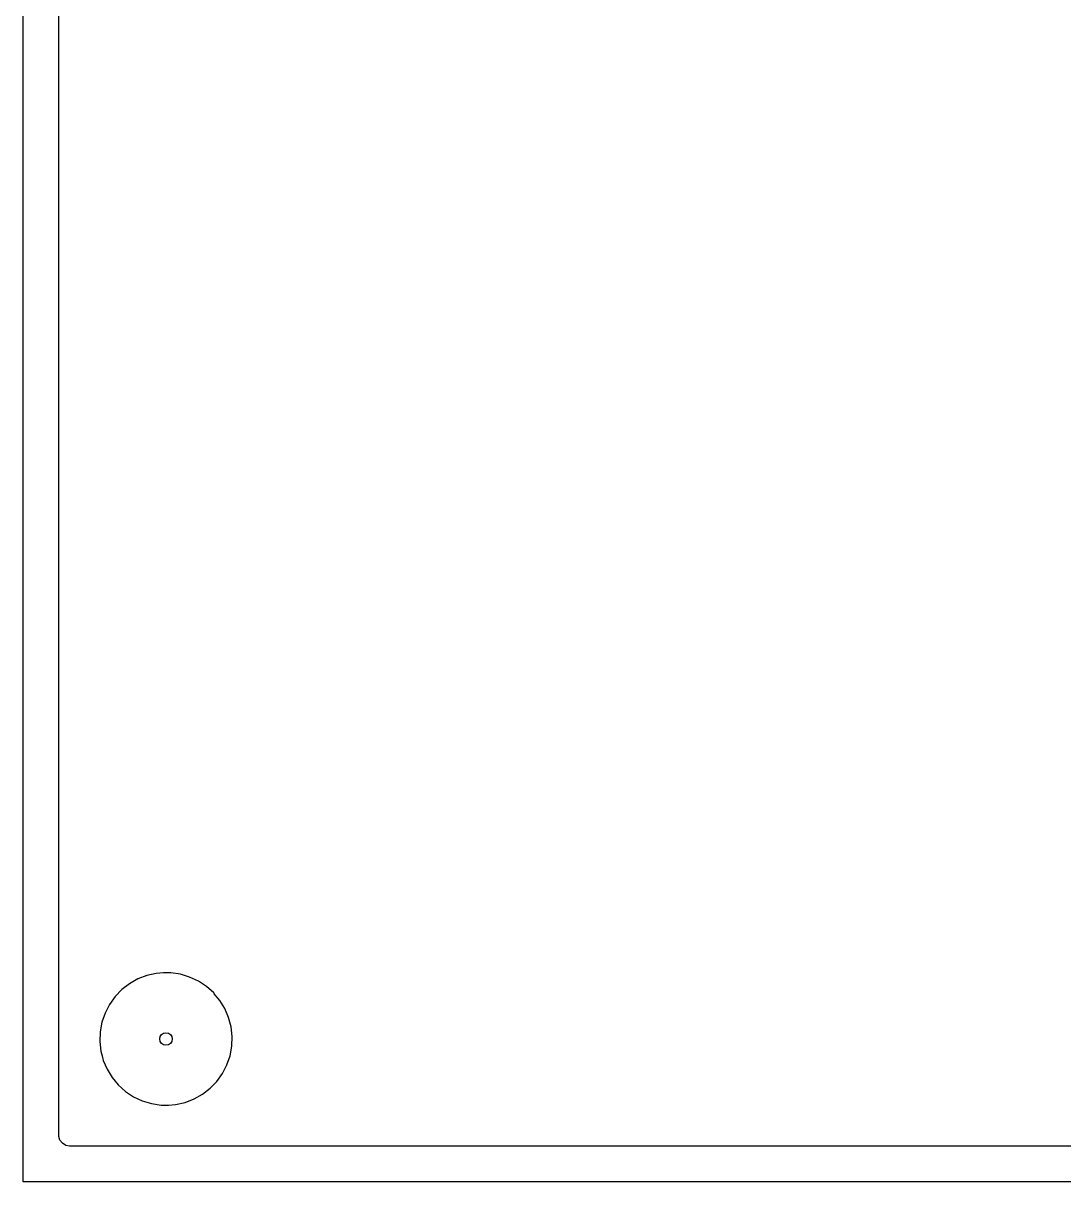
# Model space of a CAD drawing. Extents: x 0.79 to 9.84, y -6.5 to -0.79.
# Drawn here: x 0.787 to 1.935, y -6.496 to -5.219 of the extents above; entities that cross this region are included whole.
import ezdxf

# ---------------------------------------------------------------- set-up
doc = ezdxf.new("R2010")
doc.units = 0
doc.header["$MEASUREMENT"] = 0
doc.layers.add('BLACK', color=7, linetype='CONTINUOUS')

msp = doc.modelspace()

# ---------------------------------------------------------------- linework, layer by layer
at = {"layer": 'BLACK', "linetype": 'CONTINUOUS'}
for p, q in [((0.7874, -6.4961), (0.7874, -0.7874)), ((0.8268, -5.2374), (0.8268, -5.1394)), ((0.8268, -5.2995), (0.8268, -5.2374)), ((0.8268, -5.4874), (0.8268, -5.2995)), ((0.8268, -5.7874), (0.8268, -5.4874)), ((0.8268, -5.8071), (0.8268, -5.7874)), ((0.8268, -6.3413), (0.8268, -5.8071)), ((0.9238, -6.2686), (0.9139, -6.2724)), ((0.9342, -6.2663), (0.9238, -6.2686)), ((0.9422, -6.2657), (0.9342, -6.2663)), ((0.9342, -6.2663), (0.9342, -6.2663)), ((0.9502, -6.2657), (0.9422, -6.2657)), ((0.9422, -6.2657), (0.9422, -6.2657)), ((0.9608, -6.2673), (0.9502, -6.2657)), ((0.9502, -6.2657), (0.9502, -6.2657)), ((0.971, -6.2704), (0.9608, -6.2673)), ((0.9806, -6.2749), (0.971, -6.2704)), ((0.9046, -6.2777), (0.8961, -6.2842)), ((0.9139, -6.2724), (0.9046, -6.2777)), ((0.9139, -6.2724), (0.9139, -6.2724)), ((0.9895, -6.2808), (0.9806, -6.2749)), ((0.9806, -6.2749), (0.9806, -6.2749)), ((0.9975, -6.2879), (0.9895, -6.2808)), ((0.9895, -6.2808), (0.9895, -6.2808)), ((0.8887, -6.2919), (0.8825, -6.3005)), ((0.8961, -6.2842), (0.8887, -6.2919)), ((0.9982, -6.2887), (0.9975, -6.2879)), ((0.9975, -6.2879), (0.9975, -6.2879)), ((1.0043, -6.2961), (0.9982, -6.2887)), ((0.8825, -6.3005), (0.8777, -6.31)), ((1.0098, -6.3052), (1.0043, -6.2961)), ((1.014, -6.315), (1.0098, -6.3052)), ((0.8742, -6.3201), (0.8723, -6.3306)), ((0.8777, -6.31), (0.8742, -6.3201)), ((0.8742, -6.3201), (0.8742, -6.3201)), ((1.0167, -6.3253), (1.014, -6.315)), ((0.8723, -6.3306), (0.8719, -6.3413)), ((0.8723, -6.3306), (0.8723, -6.3306)), ((1.0179, -6.3359), (1.0167, -6.3253)), ((0.8268, -6.4449), (0.8268, -6.3413)), ((0.8719, -6.3413), (0.8719, -6.3413)), ((0.8719, -6.3413), (0.873, -6.3519)), ((1.0156, -6.3571), (1.0175, -6.3466)), ((1.0175, -6.3466), (1.0179, -6.3359)), ((0.873, -6.3519), (0.873, -6.3519)), ((0.873, -6.3519), (0.8744, -6.3571)), ((0.8744, -6.3571), (0.8757, -6.3622)), ((1.0121, -6.3672), (1.0156, -6.3571)), ((0.8757, -6.3622), (0.8779, -6.3672)), ((0.8779, -6.3672), (0.8799, -6.372)), ((0.8799, -6.372), (0.8799, -6.372)), ((0.8799, -6.372), (0.8855, -6.3811)), ((1.0072, -6.3766), (1.0121, -6.3672)), ((0.8855, -6.3811), (0.8923, -6.3893)), ((1.001, -6.3853), (1.0072, -6.3766)), ((0.8923, -6.3893), (0.9002, -6.3964)), ((0.9002, -6.3964), (0.9002, -6.3964)), ((0.9002, -6.3964), (0.9002, -6.3964)), ((0.9002, -6.3964), (0.9091, -6.4023)), ((0.9852, -6.3995), (0.9936, -6.393)), ((0.9936, -6.393), (1.001, -6.3853)), ((0.9091, -6.4023), (0.9091, -6.4023)), ((0.9091, -6.4023), (0.9091, -6.4023)), ((0.9091, -6.4023), (0.914, -6.4045)), ((0.914, -6.4045), (0.9188, -6.4068)), ((0.9188, -6.4068), (0.929, -6.4099)), ((0.929, -6.4099), (0.9395, -6.4114)), ((0.9555, -6.4109), (0.9659, -6.4085)), ((0.9659, -6.4085), (0.9759, -6.4047)), ((0.9759, -6.4047), (0.9852, -6.3995)), ((0.9395, -6.4114), (0.9395, -6.4114)), ((0.9395, -6.4114), (0.9475, -6.4114)), ((0.9475, -6.4114), (0.9555, -6.4109)), ((0.9555, -6.4109), (0.9555, -6.4109)), ((0.9555, -6.4109), (0.9555, -6.4109)), ((0.8268, -6.446), (0.8268, -6.4449)), ((0.828, -6.4502), (0.8268, -6.446)), ((0.8306, -6.4536), (0.828, -6.4502)), ((0.8343, -6.4559), (0.8306, -6.4536)), ((0.8385, -6.4567), (0.8343, -6.4559)), ((9.7914, -6.4567), (0.8385, -6.4567)), ((9.8425, -6.4961), (0.7874, -6.4961))]:
    msp.add_line(p, q, dxfattribs=at)
at = {"layer": 'BLACK'}
msp.add_circle((0.9449, -6.3386), 0.00689, dxfattribs=at)

doc.saveas('drawing.dxf')
